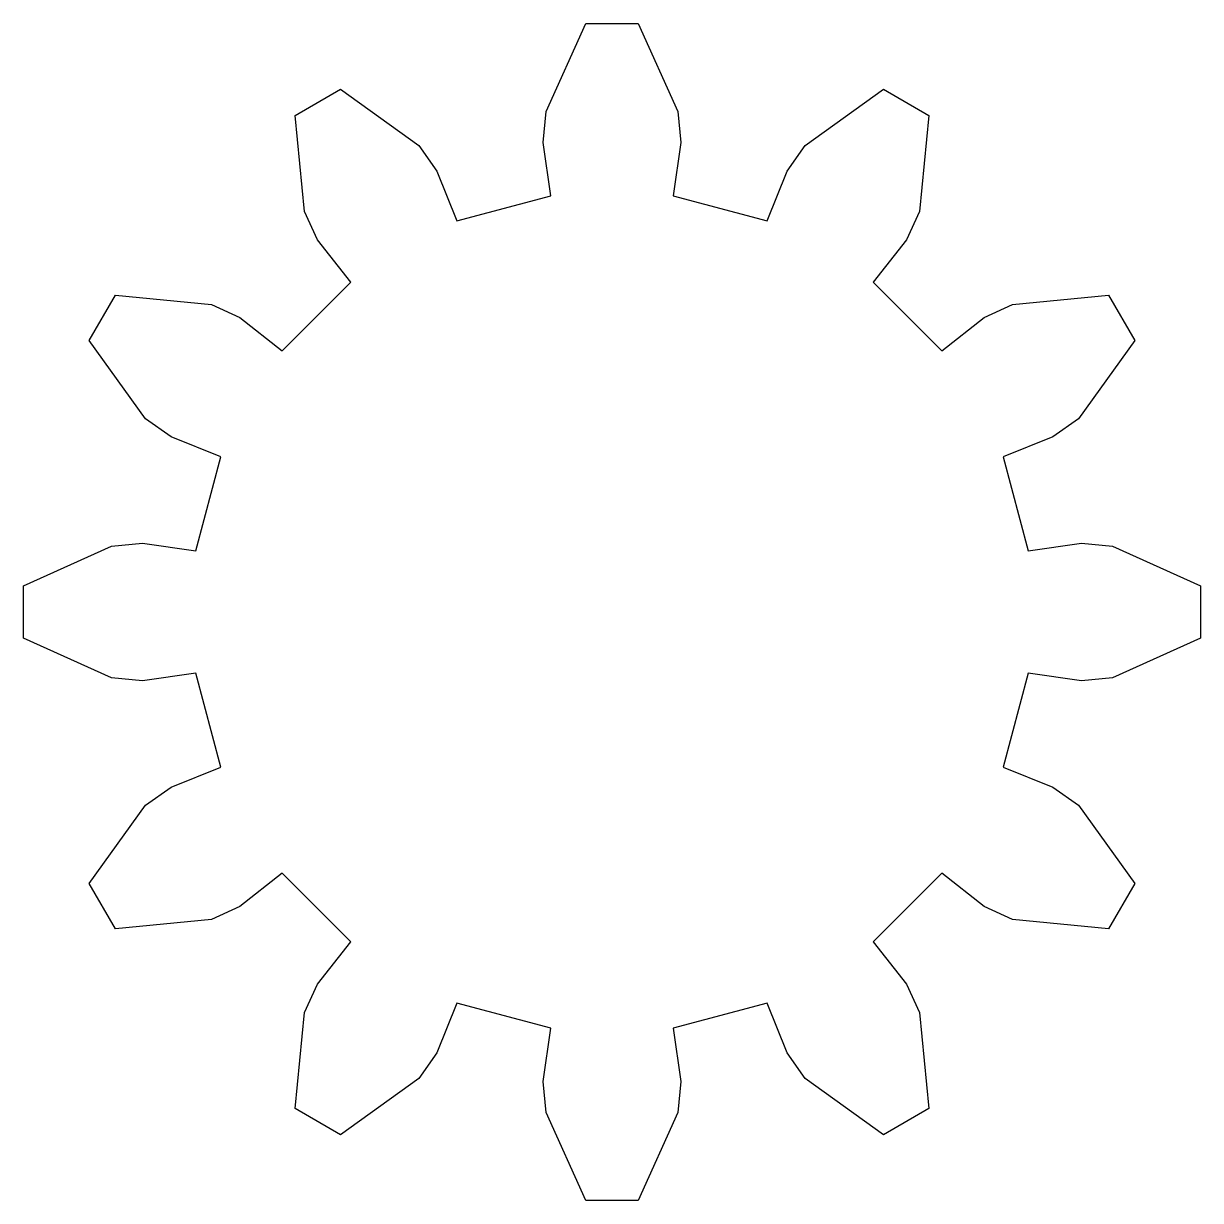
# Model space of a CAD drawing. Extents: x 96.3 to 121.4, y 128.1 to 153.3.
import ezdxf

# ---------------------------------------------------------------- set-up
doc = ezdxf.new("R2010")
doc.units = 0
doc.layers.add('Layer_1', color=7, linetype='CONTINUOUS')

msp = doc.modelspace()

# ---------------------------------------------------------------- linework, layer by layer
at = {"layer": 'Layer_1', "color": 7}
msp.add_lwpolyline([(117.764379, 142.019672), (118.898913, 142.186183), (119.56411, 142.121554), (121.440888, 141.272065), (121.440888, 140.156723), (119.56411, 139.307234), (118.898913, 139.242605), (117.764379, 139.409116), (117.226182, 137.400541), (118.291853, 136.977772), (118.835977, 136.589152), (120.036268, 134.91501), (119.478597, 133.949245), (117.428817, 134.151881), (116.820064, 134.428459), (115.921186, 135.139941), (114.450808, 133.669563), (115.16229, 132.770685), (115.438868, 132.161932), (115.641504, 130.112152), (114.675739, 129.554481), (113.001597, 130.754772), (112.612977, 131.298896), (112.190208, 132.364567), (110.181633, 131.82637), (110.348144, 130.691836), (110.283515, 130.026639), (109.434026, 128.149861), (108.318684, 128.149861), (107.469195, 130.026639), (107.404566, 130.691836), (107.571077, 131.82637), (105.562502, 132.364567), (105.139733, 131.298896), (104.751113, 130.754772), (103.07697, 129.554481), (102.111206, 130.112152), (102.313842, 132.161932), (102.590419, 132.770685), (103.301902, 133.669563), (101.831524, 135.139941), (100.932646, 134.428459), (100.323893, 134.151881), (98.274113, 133.949245), (97.716442, 134.91501), (98.916733, 136.589152), (99.460857, 136.977772), (100.526528, 137.400541), (99.98833, 139.409116), (98.853797, 139.242605), (98.188599, 139.307234), (96.311822, 140.156723), (96.311822, 141.272065), (98.188599, 142.121554), (98.853797, 142.186183), (99.98833, 142.019672), (100.526528, 144.028247), (99.460857, 144.451016), (98.916733, 144.839636), (97.716442, 146.513779), (98.274113, 147.479543), (100.323893, 147.276907), (100.932646, 147.00033), (101.831524, 146.288847), (103.301902, 147.759225), (102.590419, 148.658103), (102.313842, 149.266856), (102.111206, 151.316636), (103.07697, 151.874307), (104.751113, 150.674016), (105.139733, 150.129892), (105.562502, 149.064221), (107.571077, 149.602419), (107.404566, 150.736952), (107.469195, 151.40215), (108.318684, 153.278927), (109.434026, 153.278927), (110.283515, 151.40215), (110.348144, 150.736952), (110.181633, 149.602419), (112.190208, 149.064221), (112.612977, 150.129892), (113.001597, 150.674016), (114.675739, 151.874307), (115.641504, 151.316636), (115.438868, 149.266856), (115.16229, 148.658103), (114.450808, 147.759225), (115.921186, 146.288847), (116.820064, 147.00033), (117.428817, 147.276907), (119.478597, 147.479543), (120.036268, 146.513779), (118.835977, 144.839636), (118.291853, 144.451016), (117.226182, 144.028247), (117.764379, 142.019672)], dxfattribs=at)

doc.saveas('drawing.dxf')
